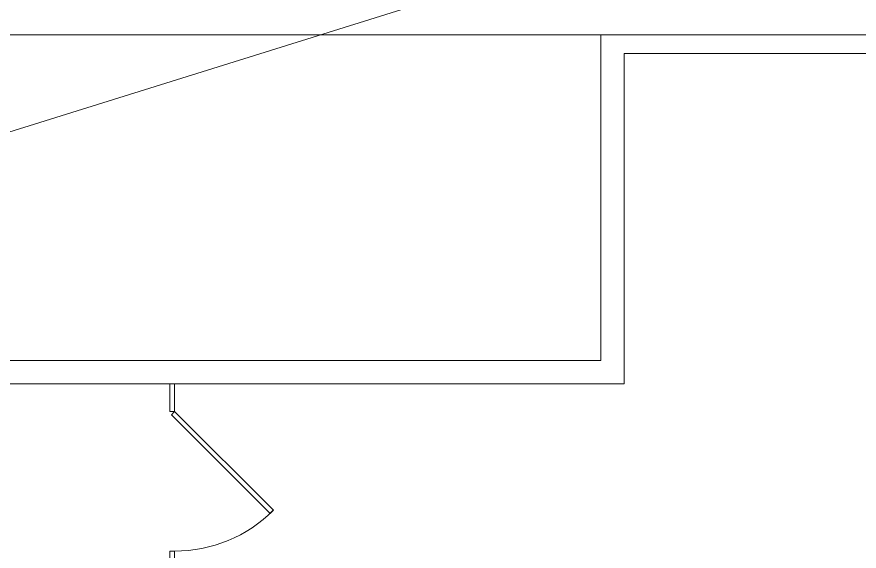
# Model space of a CAD drawing. Header units: inches. Extents: x 1756 to 10721, y -35 to 3002.
# Drawn here: x 9266.5 to 9447.5, y 1770.8 to 1885.7 of the extents above; entities that cross this region are included whole.
import ezdxf

# ---------------------------------------------------------------- set-up
doc = ezdxf.new("R2010")
doc.units = ezdxf.units.IN
doc.header["$MEASUREMENT"] = 0
for name, color, linetype, lineweight in [('A-FINE', 250, 'Continuous', 9), ('A-THIN', 250, 'Continuous', 9), ('A-WALL', 113, 'Continuous', 18), ('G-ANNO-TEXT', 231, 'Continuous', 9), ('USB 03_modified_dwg', 252, 'Continuous', 9)]:
    doc.layers.add(name, color=color, linetype=linetype, lineweight=lineweight)

# ---------------------------------------------------------------- blocks, each defined once
blk = doc.blocks.new('USB 03_modified_dwg-397434-Overall Floor Plan')
at = {"layer": 'A-FINE', "flags": 128}
blk.add_lwpolyline([(2255.85, 1609.59), (2255.15, 1608.88), (2276.36, 1587.66), (2277.07, 1588.37)], close=True, dxfattribs=at)
at = {"layer": 'A-FINE'}
blk.add_arc((2255.85, 1609.59), 30, 270, 315, dxfattribs=at)
at = {"layer": 'A-THIN', "flags": 128}
for points in [[(2254.85, 1609.59), (2255.85, 1609.59), (2255.85, 1615.59), (2254.85, 1615.59)], [(2255.85, 1569.59), (2258.57, 1569.59), (2258.57, 1570.59), (2255.85, 1570.59), (2255.85, 1579.59), (2254.85, 1579.59), (2254.85, 1506.59), (2255.85, 1506.59)]]:
    blk.add_lwpolyline(points, close=True, dxfattribs=at)
at = {"layer": 'A-WALL', "color": 250, "lineweight": 9}
blk.add_line((2057, 1690.61), (2347.46, 1690.61), dxfattribs=at)
at = {"layer": 'A-WALL', "color": 250, "lineweight": 9, "flags": 128}
for points in [[(2476.47, 1686.61), (2476.47, 1585.61), (2480.47, 1585.61), (2480.47, 1690.61), (2347.47, 1690.61), (2347.47, 1620.59), (2057, 1620.59)], [(2194.93, 1615.59), (2352.47, 1615.59), (2352.47, 1686.61), (2476.47, 1686.61), (2476.47, 1590.61), (2448.47, 1590.61), (2448.47, 1585.61), (2467.84, 1585.61), (2467.84, 1555.42), (2480.47, 1555.42), (2480.47, 1575.8), (2483.47, 1575.8), (2488.47, 1575.8), (2488.47, 1624.36), (2488.47, 1691.95), (2554.15, 1691.95), (2561, 1691.95), (2561, 1624.36), (2561, 1495.66)]]:
    blk.add_lwpolyline(points, dxfattribs=at)

msp = doc.modelspace()

# ---------------------------------------------------------------- linework, layer by layer
at = {"layer": 'G-ANNO-TEXT', "color": 145}
msp.add_line((9069.83, 1800.05), (10150.11, 2137.5), dxfattribs=at)

# ---------------------------------------------------------------- block references
at = {"layer": 'USB 03_modified_dwg', "color": 250}
msp.add_blockref('USB 03_modified_dwg-397434-Overall Floor Plan', (7044.57, 191.26), dxfattribs=at)

doc.saveas('drawing.dxf')
